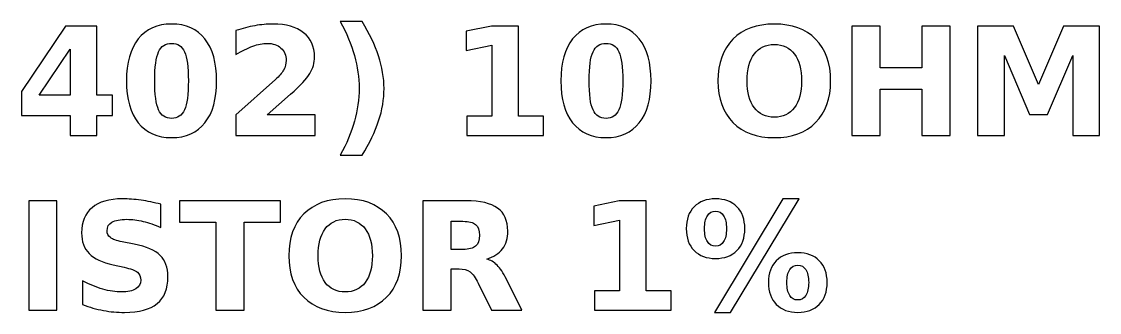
# Model space of a CAD drawing. Extents: x -112.9 to -97.1, y -152.4 to -142.
# Drawn here: x -107.24 to -97.11, y -144.69 to -141.95 of the extents above; entities that cross this region are included whole.
import ezdxf

# ---------------------------------------------------------------- set-up
doc = ezdxf.new("R2010")
doc.units = 0
doc.header["$MEASUREMENT"] = 0
doc.layers.add('LAYER_1', color=7, linetype='CONTINUOUS')

msp = doc.modelspace()

# ---------------------------------------------------------------- linework, layer by layer
at = {"layer": 'LAYER_1'}
for points, knots in [([(-106.8306, -141.9959), (-106.8306, -141.9959), (-106.5356, -141.9959), (-106.5356, -141.9959), (-106.5356, -141.9959), (-106.5356, -141.9959), (-106.5356, -142.645), (-106.5356, -142.645), (-106.5356, -142.645), (-106.5356, -142.645), (-106.3889, -142.645), (-106.3889, -142.645), (-106.3889, -142.645), (-106.3889, -142.645), (-106.3889, -142.8372), (-106.3889, -142.8372), (-106.3889, -142.8372), (-106.3889, -142.8372), (-106.5356, -142.8372), (-106.5356, -142.8372), (-106.5356, -142.8372), (-106.5356, -142.8372), (-106.5356, -143.0246), (-106.5356, -143.0246), (-106.5356, -143.0246), (-106.5356, -143.0246), (-106.7863, -143.0246), (-106.7863, -143.0246), (-106.7863, -143.0246), (-106.7863, -143.0246), (-106.7863, -142.8372), (-106.7863, -142.8372), (-106.7863, -142.8372), (-106.7863, -142.8372), (-107.2426, -142.8372), (-107.2426, -142.8372), (-107.2426, -142.8372), (-107.2426, -142.8372), (-107.2426, -142.6097), (-107.2426, -142.6097), (-107.2426, -142.6097), (-107.2426, -142.6097), (-106.8306, -141.9959), (-106.8306, -141.9959)], [0, 0, 0, 0, 0.0909091, 0.0909091, 0.0909091, 0.0909091, 0.1818182, 0.1818182, 0.1818182, 0.1818182, 0.2727273, 0.2727273, 0.2727273, 0.2727273, 0.3636364, 0.3636364, 0.3636364, 0.3636364, 0.4545455, 0.4545455, 0.4545455, 0.4545455, 0.5454545, 0.5454545, 0.5454545, 0.5454545, 0.6363636, 0.6363636, 0.6363636, 0.6363636, 0.7272727, 0.7272727, 0.7272727, 0.7272727, 0.8181818, 0.8181818, 0.8181818, 0.8181818, 0.9090909, 0.9090909, 0.9090909, 0.9090909, 1, 1, 1, 1]), ([(-105.4098, -142.5112), (-105.4098, -142.6817), (-105.4465, -142.8132), (-105.5201, -142.9058), (-105.5201, -142.9058), (-105.5935, -142.9983), (-105.6979, -143.0446), (-105.8329, -143.0446), (-105.8329, -143.0446), (-105.9684, -143.0446), (-106.073, -142.9983), (-106.1464, -142.9058), (-106.1464, -142.9058), (-106.22, -142.8132), (-106.2567, -142.6817), (-106.2567, -142.5112), (-106.2567, -142.5112), (-106.2567, -142.3405), (-106.22, -142.2087), (-106.1464, -142.1161), (-106.1464, -142.1161), (-106.073, -142.0237), (-105.9684, -141.9773), (-105.8329, -141.9773), (-105.8329, -141.9773), (-105.6979, -141.9773), (-105.5935, -142.0237), (-105.5201, -142.1161), (-105.5201, -142.1161), (-105.4465, -142.2087), (-105.4098, -142.3405), (-105.4098, -142.5112)], [0, 0, 0, 0, 0.125, 0.125, 0.125, 0.125, 0.25, 0.25, 0.25, 0.25, 0.375, 0.375, 0.375, 0.375, 0.5, 0.5, 0.5, 0.5, 0.625, 0.625, 0.625, 0.625, 0.75, 0.75, 0.75, 0.75, 0.875, 0.875, 0.875, 0.875, 1, 1, 1, 1]), ([(-104.9357, -142.8296), (-104.9357, -142.8296), (-104.4829, -142.8296), (-104.4829, -142.8296), (-104.4829, -142.8296), (-104.4829, -142.8296), (-104.4829, -143.0246), (-104.4829, -143.0246), (-104.4829, -143.0246), (-104.4829, -143.0246), (-105.2306, -143.0246), (-105.2306, -143.0246), (-105.2306, -143.0246), (-105.2306, -143.0246), (-105.2306, -142.8296), (-105.2306, -142.8296), (-105.2306, -142.8296), (-105.2306, -142.8296), (-104.855, -142.4983), (-104.855, -142.4983), (-104.855, -142.4983), (-104.8214, -142.4679), (-104.7967, -142.4383), (-104.7807, -142.4094), (-104.7807, -142.4094), (-104.7645, -142.3804), (-104.7565, -142.3503), (-104.7565, -142.319), (-104.7565, -142.319), (-104.7565, -142.2708), (-104.7727, -142.232), (-104.8051, -142.2026), (-104.8051, -142.2026), (-104.8374, -142.1732), (-104.8804, -142.1587), (-104.9343, -142.1587), (-104.9343, -142.1587), (-104.9756, -142.1587), (-105.0208, -142.1676), (-105.07, -142.1852), (-105.07, -142.1852), (-105.1191, -142.2029), (-105.1718, -142.2292), (-105.2278, -142.264), (-105.2278, -142.264), (-105.2278, -142.264), (-105.2278, -142.038), (-105.2278, -142.038), (-105.2278, -142.038), (-105.168, -142.0183), (-105.109, -142.0032), (-105.0507, -141.9929), (-105.0507, -141.9929), (-104.9923, -141.9825), (-104.9352, -141.9773), (-104.879, -141.9773), (-104.879, -141.9773), (-104.756, -141.9773), (-104.6603, -142.0044), (-104.5921, -142.0587), (-104.5921, -142.0587), (-104.5239, -142.1128), (-104.4898, -142.1883), (-104.4898, -142.2854), (-104.4898, -142.2854), (-104.4898, -142.3414), (-104.5043, -142.3936), (-104.5333, -142.4421), (-104.5333, -142.4421), (-104.5622, -142.4905), (-104.6231, -142.5554), (-104.7158, -142.6368), (-104.7158, -142.6368), (-104.7158, -142.6368), (-104.9357, -142.8296), (-104.9357, -142.8296)], [0, 0, 0, 0, 0.0526316, 0.0526316, 0.0526316, 0.0526316, 0.1052632, 0.1052632, 0.1052632, 0.1052632, 0.1578947, 0.1578947, 0.1578947, 0.1578947, 0.2105263, 0.2105263, 0.2105263, 0.2105263, 0.2631579, 0.2631579, 0.2631579, 0.2631579, 0.3157895, 0.3157895, 0.3157895, 0.3157895, 0.3684211, 0.3684211, 0.3684211, 0.3684211, 0.4210526, 0.4210526, 0.4210526, 0.4210526, 0.4736842, 0.4736842, 0.4736842, 0.4736842, 0.5263158, 0.5263158, 0.5263158, 0.5263158, 0.5789474, 0.5789474, 0.5789474, 0.5789474, 0.6315789, 0.6315789, 0.6315789, 0.6315789, 0.6842105, 0.6842105, 0.6842105, 0.6842105, 0.7368421, 0.7368421, 0.7368421, 0.7368421, 0.7894737, 0.7894737, 0.7894737, 0.7894737, 0.8421053, 0.8421053, 0.8421053, 0.8421053, 0.8947368, 0.8947368, 0.8947368, 0.8947368, 0.9473684, 0.9473684, 0.9473684, 0.9473684, 1, 1, 1, 1]), ([(-104.2475, -143.2106), (-104.1887, -143.1013), (-104.1445, -142.9945), (-104.1151, -142.8903), (-104.1151, -142.8903), (-104.0857, -142.7859), (-104.0711, -142.6831), (-104.0711, -142.5815), (-104.0711, -142.5815), (-104.0711, -142.4799), (-104.0857, -142.3771), (-104.1151, -142.2732), (-104.1151, -142.2732), (-104.1445, -142.1692), (-104.1887, -142.0627), (-104.2475, -141.9538), (-104.2475, -141.9538), (-104.2475, -141.9538), (-104.0429, -141.9538), (-104.0429, -141.9538), (-104.0429, -141.9538), (-103.9731, -142.0665), (-103.9213, -142.1742), (-103.8874, -142.2774), (-103.8874, -142.2774), (-103.8538, -142.3804), (-103.8369, -142.4823), (-103.8369, -142.5829), (-103.8369, -142.5829), (-103.8369, -142.6836), (-103.8536, -142.7849), (-103.8872, -142.887), (-103.8872, -142.887), (-103.9206, -142.9893), (-103.9726, -143.0973), (-104.0429, -143.2106), (-104.0429, -143.2106), (-104.0429, -143.2106), (-104.2475, -143.2106), (-104.2475, -143.2106)], [0, 0, 0, 0, 0.1, 0.1, 0.1, 0.1, 0.2, 0.2, 0.2, 0.2, 0.3, 0.3, 0.3, 0.3, 0.4, 0.4, 0.4, 0.4, 0.5, 0.5, 0.5, 0.5, 0.6, 0.6, 0.6, 0.6, 0.7, 0.7, 0.7, 0.7, 0.8, 0.8, 0.8, 0.8, 0.9, 0.9, 0.9, 0.9, 1, 1, 1, 1]), ([(-103.0589, -142.8414), (-103.0589, -142.8414), (-102.8246, -142.8414), (-102.8246, -142.8414), (-102.8246, -142.8414), (-102.8246, -142.8414), (-102.8246, -142.1765), (-102.8246, -142.1765), (-102.8246, -142.1765), (-102.8246, -142.1765), (-103.065, -142.2262), (-103.065, -142.2262), (-103.065, -142.2262), (-103.065, -142.2262), (-103.065, -142.0455), (-103.065, -142.0455), (-103.065, -142.0455), (-103.065, -142.0455), (-102.826, -141.9959), (-102.826, -141.9959), (-102.826, -141.9959), (-102.826, -141.9959), (-102.5739, -141.9959), (-102.5739, -141.9959), (-102.5739, -141.9959), (-102.5739, -141.9959), (-102.5739, -142.8414), (-102.5739, -142.8414), (-102.5739, -142.8414), (-102.5739, -142.8414), (-102.3397, -142.8414), (-102.3397, -142.8414), (-102.3397, -142.8414), (-102.3397, -142.8414), (-102.3397, -143.0246), (-102.3397, -143.0246), (-102.3397, -143.0246), (-102.3397, -143.0246), (-103.0589, -143.0246), (-103.0589, -143.0246), (-103.0589, -143.0246), (-103.0589, -143.0246), (-103.0589, -142.8414), (-103.0589, -142.8414)], [0, 0, 0, 0, 0.0909091, 0.0909091, 0.0909091, 0.0909091, 0.1818182, 0.1818182, 0.1818182, 0.1818182, 0.2727273, 0.2727273, 0.2727273, 0.2727273, 0.3636364, 0.3636364, 0.3636364, 0.3636364, 0.4545455, 0.4545455, 0.4545455, 0.4545455, 0.5454545, 0.5454545, 0.5454545, 0.5454545, 0.6363636, 0.6363636, 0.6363636, 0.6363636, 0.7272727, 0.7272727, 0.7272727, 0.7272727, 0.8181818, 0.8181818, 0.8181818, 0.8181818, 0.9090909, 0.9090909, 0.9090909, 0.9090909, 1, 1, 1, 1]), ([(-101.3279, -142.5112), (-101.3279, -142.6817), (-101.3646, -142.8132), (-101.4382, -142.9058), (-101.4382, -142.9058), (-101.5116, -142.9983), (-101.616, -143.0446), (-101.751, -143.0446), (-101.751, -143.0446), (-101.8865, -143.0446), (-101.9911, -142.9983), (-102.0645, -142.9058), (-102.0645, -142.9058), (-102.1381, -142.8132), (-102.1748, -142.6817), (-102.1748, -142.5112), (-102.1748, -142.5112), (-102.1748, -142.3405), (-102.1381, -142.2087), (-102.0645, -142.1161), (-102.0645, -142.1161), (-101.9911, -142.0237), (-101.8865, -141.9773), (-101.751, -141.9773), (-101.751, -141.9773), (-101.616, -141.9773), (-101.5116, -142.0237), (-101.4382, -142.1161), (-101.4382, -142.1161), (-101.3646, -142.2087), (-101.3279, -142.3405), (-101.3279, -142.5112)], [0, 0, 0, 0, 0.125, 0.125, 0.125, 0.125, 0.25, 0.25, 0.25, 0.25, 0.375, 0.375, 0.375, 0.375, 0.5, 0.5, 0.5, 0.5, 0.625, 0.625, 0.625, 0.625, 0.75, 0.75, 0.75, 0.75, 0.875, 0.875, 0.875, 0.875, 1, 1, 1, 1]), ([(-100.1696, -141.9773), (-100.0043, -141.9773), (-99.8747, -142.0246), (-99.7811, -142.1194), (-99.7811, -142.1194), (-99.6873, -142.2139), (-99.6405, -142.3444), (-99.6405, -142.5112), (-99.6405, -142.5112), (-99.6405, -142.6775), (-99.6873, -142.808), (-99.7811, -142.9025), (-99.7811, -142.9025), (-99.8747, -142.9973), (-100.0043, -143.0446), (-100.1696, -143.0446), (-100.1696, -143.0446), (-100.3345, -143.0446), (-100.4638, -142.9973), (-100.5579, -142.9025), (-100.5579, -142.9025), (-100.6517, -142.808), (-100.6988, -142.6775), (-100.6988, -142.5112), (-100.6988, -142.5112), (-100.6988, -142.3444), (-100.6517, -142.2139), (-100.5579, -142.1194), (-100.5579, -142.1194), (-100.4638, -142.0246), (-100.3345, -141.9773), (-100.1696, -141.9773)], [0, 0, 0, 0, 0.125, 0.125, 0.125, 0.125, 0.25, 0.25, 0.25, 0.25, 0.375, 0.375, 0.375, 0.375, 0.5, 0.5, 0.5, 0.5, 0.625, 0.625, 0.625, 0.625, 0.75, 0.75, 0.75, 0.75, 0.875, 0.875, 0.875, 0.875, 1, 1, 1, 1]), ([(-99.4398, -141.9959), (-99.4398, -141.9959), (-99.1745, -141.9959), (-99.1745, -141.9959), (-99.1745, -141.9959), (-99.1745, -141.9959), (-99.1745, -142.388), (-99.1745, -142.388), (-99.1745, -142.388), (-99.1745, -142.388), (-98.7832, -142.388), (-98.7832, -142.388), (-98.7832, -142.388), (-98.7832, -142.388), (-98.7832, -141.9959), (-98.7832, -141.9959), (-98.7832, -141.9959), (-98.7832, -141.9959), (-98.5179, -141.9959), (-98.5179, -141.9959), (-98.5179, -141.9959), (-98.5179, -141.9959), (-98.5179, -143.0246), (-98.5179, -143.0246), (-98.5179, -143.0246), (-98.5179, -143.0246), (-98.7832, -143.0246), (-98.7832, -143.0246), (-98.7832, -143.0246), (-98.7832, -143.0246), (-98.7832, -142.5886), (-98.7832, -142.5886), (-98.7832, -142.5886), (-98.7832, -142.5886), (-99.1745, -142.5886), (-99.1745, -142.5886), (-99.1745, -142.5886), (-99.1745, -142.5886), (-99.1745, -143.0246), (-99.1745, -143.0246), (-99.1745, -143.0246), (-99.1745, -143.0246), (-99.4398, -143.0246), (-99.4398, -143.0246), (-99.4398, -143.0246), (-99.4398, -143.0246), (-99.4398, -141.9959), (-99.4398, -141.9959)], [0, 0, 0, 0, 0.0833333, 0.0833333, 0.0833333, 0.0833333, 0.1666667, 0.1666667, 0.1666667, 0.1666667, 0.25, 0.25, 0.25, 0.25, 0.3333333, 0.3333333, 0.3333333, 0.3333333, 0.4166667, 0.4166667, 0.4166667, 0.4166667, 0.5, 0.5, 0.5, 0.5, 0.5833333, 0.5833333, 0.5833333, 0.5833333, 0.6666667, 0.6666667, 0.6666667, 0.6666667, 0.75, 0.75, 0.75, 0.75, 0.8333333, 0.8333333, 0.8333333, 0.8333333, 0.9166667, 0.9166667, 0.9166667, 0.9166667, 1, 1, 1, 1]), ([(-98.2589, -141.9959), (-98.2589, -141.9959), (-97.9214, -141.9959), (-97.9214, -141.9959), (-97.9214, -141.9959), (-97.9214, -141.9959), (-97.6869, -142.5465), (-97.6869, -142.5465), (-97.6869, -142.5465), (-97.6869, -142.5465), (-97.4513, -141.9959), (-97.4513, -141.9959), (-97.4513, -141.9959), (-97.4513, -141.9959), (-97.1145, -141.9959), (-97.1145, -141.9959), (-97.1145, -141.9959), (-97.1145, -141.9959), (-97.1145, -143.0246), (-97.1145, -143.0246), (-97.1145, -143.0246), (-97.1145, -143.0246), (-97.3652, -143.0246), (-97.3652, -143.0246), (-97.3652, -143.0246), (-97.3652, -143.0246), (-97.3652, -142.2722), (-97.3652, -142.2722), (-97.3652, -142.2722), (-97.3652, -142.2722), (-97.6023, -142.8268), (-97.6023, -142.8268), (-97.6023, -142.8268), (-97.6023, -142.8268), (-97.7704, -142.8268), (-97.7704, -142.8268), (-97.7704, -142.8268), (-97.7704, -142.8268), (-98.0075, -142.2722), (-98.0075, -142.2722), (-98.0075, -142.2722), (-98.0075, -142.2722), (-98.0075, -143.0246), (-98.0075, -143.0246), (-98.0075, -143.0246), (-98.0075, -143.0246), (-98.2589, -143.0246), (-98.2589, -143.0246), (-98.2589, -143.0246), (-98.2589, -143.0246), (-98.2589, -141.9959), (-98.2589, -141.9959)], [0, 0, 0, 0, 0.0769231, 0.0769231, 0.0769231, 0.0769231, 0.1538462, 0.1538462, 0.1538462, 0.1538462, 0.2307692, 0.2307692, 0.2307692, 0.2307692, 0.3076923, 0.3076923, 0.3076923, 0.3076923, 0.3846154, 0.3846154, 0.3846154, 0.3846154, 0.4615385, 0.4615385, 0.4615385, 0.4615385, 0.5384615, 0.5384615, 0.5384615, 0.5384615, 0.6153846, 0.6153846, 0.6153846, 0.6153846, 0.6923077, 0.6923077, 0.6923077, 0.6923077, 0.7692308, 0.7692308, 0.7692308, 0.7692308, 0.8461538, 0.8461538, 0.8461538, 0.8461538, 0.9230769, 0.9230769, 0.9230769, 0.9230769, 1, 1, 1, 1]), ([(-105.6751, -142.5093), (-105.6751, -142.3807), (-105.6871, -142.2901), (-105.7113, -142.2374), (-105.7113, -142.2374), (-105.7353, -142.185), (-105.776, -142.1587), (-105.8329, -142.1587), (-105.8329, -142.1587), (-105.8898, -142.1587), (-105.9305, -142.185), (-105.955, -142.2374), (-105.955, -142.2374), (-105.9792, -142.2901), (-105.9914, -142.3807), (-105.9914, -142.5093), (-105.9914, -142.5093), (-105.9914, -142.6391), (-105.9792, -142.7309), (-105.955, -142.784), (-105.955, -142.784), (-105.9305, -142.8374), (-105.8898, -142.864), (-105.8329, -142.864), (-105.8329, -142.864), (-105.7765, -142.864), (-105.736, -142.8374), (-105.7115, -142.784), (-105.7115, -142.784), (-105.6873, -142.7309), (-105.6751, -142.6391), (-105.6751, -142.5093)], [0, 0, 0, 0, 0.125, 0.125, 0.125, 0.125, 0.25, 0.25, 0.25, 0.25, 0.375, 0.375, 0.375, 0.375, 0.5, 0.5, 0.5, 0.5, 0.625, 0.625, 0.625, 0.625, 0.75, 0.75, 0.75, 0.75, 0.875, 0.875, 0.875, 0.875, 1, 1, 1, 1]), ([(-101.5932, -142.5093), (-101.5932, -142.3807), (-101.6052, -142.2901), (-101.6294, -142.2374), (-101.6294, -142.2374), (-101.6534, -142.185), (-101.6941, -142.1587), (-101.751, -142.1587), (-101.751, -142.1587), (-101.8079, -142.1587), (-101.8486, -142.185), (-101.8731, -142.2374), (-101.8731, -142.2374), (-101.8973, -142.2901), (-101.9095, -142.3807), (-101.9095, -142.5093), (-101.9095, -142.5093), (-101.9095, -142.6391), (-101.8973, -142.7309), (-101.8731, -142.784), (-101.8731, -142.784), (-101.8486, -142.8374), (-101.8079, -142.864), (-101.751, -142.864), (-101.751, -142.864), (-101.6946, -142.864), (-101.6541, -142.8374), (-101.6296, -142.784), (-101.6296, -142.784), (-101.6054, -142.7309), (-101.5932, -142.6391), (-101.5932, -142.5093)], [0, 0, 0, 0, 0.125, 0.125, 0.125, 0.125, 0.25, 0.25, 0.25, 0.25, 0.375, 0.375, 0.375, 0.375, 0.5, 0.5, 0.5, 0.5, 0.625, 0.625, 0.625, 0.625, 0.75, 0.75, 0.75, 0.75, 0.875, 0.875, 0.875, 0.875, 1, 1, 1, 1]), ([(-100.1696, -142.1695), (-100.2505, -142.1695), (-100.3131, -142.1993), (-100.3578, -142.2591), (-100.3578, -142.2591), (-100.4022, -142.3188), (-100.4246, -142.4028), (-100.4246, -142.5112), (-100.4246, -142.5112), (-100.4246, -142.6194), (-100.4022, -142.7031), (-100.3578, -142.7628), (-100.3578, -142.7628), (-100.3131, -142.8226), (-100.2505, -142.8524), (-100.1696, -142.8524), (-100.1696, -142.8524), (-100.0882, -142.8524), (-100.0255, -142.8226), (-99.9808, -142.7628), (-99.9808, -142.7628), (-99.9363, -142.7031), (-99.914, -142.6194), (-99.914, -142.5112), (-99.914, -142.5112), (-99.914, -142.4028), (-99.9363, -142.3188), (-99.9808, -142.2591), (-99.9808, -142.2591), (-100.0255, -142.1993), (-100.0882, -142.1695), (-100.1696, -142.1695)], [0, 0, 0, 0, 0.125, 0.125, 0.125, 0.125, 0.25, 0.25, 0.25, 0.25, 0.375, 0.375, 0.375, 0.375, 0.5, 0.5, 0.5, 0.5, 0.625, 0.625, 0.625, 0.625, 0.75, 0.75, 0.75, 0.75, 0.875, 0.875, 0.875, 0.875, 1, 1, 1, 1]), ([(-106.7863, -142.2144), (-106.7863, -142.2144), (-107.0773, -142.645), (-107.0773, -142.645), (-107.0773, -142.645), (-107.0773, -142.645), (-106.7863, -142.645), (-106.7863, -142.645), (-106.7863, -142.645), (-106.7863, -142.645), (-106.7863, -142.2144), (-106.7863, -142.2144)], [0, 0, 0, 0, 0.3333333, 0.3333333, 0.3333333, 0.3333333, 0.6666667, 0.6666667, 0.6666667, 0.6666667, 1, 1, 1, 1]), ([(-107.1756, -143.6384), (-107.1756, -143.6384), (-106.9103, -143.6384), (-106.9103, -143.6384), (-106.9103, -143.6384), (-106.9103, -143.6384), (-106.9103, -144.6671), (-106.9103, -144.6671), (-106.9103, -144.6671), (-106.9103, -144.6671), (-107.1756, -144.6671), (-107.1756, -144.6671), (-107.1756, -144.6671), (-107.1756, -144.6671), (-107.1756, -143.6384), (-107.1756, -143.6384)], [0, 0, 0, 0, 0.25, 0.25, 0.25, 0.25, 0.5, 0.5, 0.5, 0.5, 0.75, 0.75, 0.75, 0.75, 1, 1, 1, 1]), ([(-105.9348, -143.6709), (-105.9348, -143.6709), (-105.9348, -143.8884), (-105.9348, -143.8884), (-105.9348, -143.8884), (-105.9913, -143.8632), (-106.0465, -143.8442), (-106.1001, -143.8313), (-106.1001, -143.8313), (-106.154, -143.8183), (-106.2048, -143.812), (-106.2525, -143.812), (-106.2525, -143.812), (-106.3158, -143.812), (-106.3628, -143.8207), (-106.3932, -143.8381), (-106.3932, -143.8381), (-106.4235, -143.8557), (-106.4386, -143.8828), (-106.4386, -143.9195), (-106.4386, -143.9195), (-106.4386, -143.947), (-106.4285, -143.9686), (-106.408, -143.9839), (-106.408, -143.9839), (-106.3875, -143.9992), (-106.3504, -144.0126), (-106.2965, -144.0236), (-106.2965, -144.0236), (-106.2965, -144.0236), (-106.1836, -144.0462), (-106.1836, -144.0462), (-106.1836, -144.0462), (-106.0691, -144.0693), (-105.988, -144.1041), (-105.9398, -144.1511), (-105.9398, -144.1511), (-105.8915, -144.1979), (-105.8673, -144.2645), (-105.8673, -144.3508), (-105.8673, -144.3508), (-105.8673, -144.4644), (-105.9009, -144.5488), (-105.9682, -144.6041), (-105.9682, -144.6041), (-106.0355, -144.6593), (-106.1382, -144.6871), (-106.2765, -144.6871), (-106.2765, -144.6871), (-106.3419, -144.6871), (-106.4073, -144.681), (-106.4729, -144.6685), (-106.4729, -144.6685), (-106.5385, -144.656), (-106.6044, -144.6377), (-106.67, -144.6135), (-106.67, -144.6135), (-106.67, -144.6135), (-106.67, -144.3896), (-106.67, -144.3896), (-106.67, -144.3896), (-106.6044, -144.4244), (-106.5409, -144.4507), (-106.4795, -144.4684), (-106.4795, -144.4684), (-106.4181, -144.486), (-106.3591, -144.4949), (-106.3022, -144.4949), (-106.3022, -144.4949), (-106.2443, -144.4949), (-106.1999, -144.4853), (-106.1691, -144.466), (-106.1691, -144.466), (-106.1382, -144.4467), (-106.123, -144.4192), (-106.123, -144.3832), (-106.123, -144.3832), (-106.123, -144.3512), (-106.1333, -144.3263), (-106.1542, -144.3089), (-106.1542, -144.3089), (-106.1752, -144.2915), (-106.2168, -144.2758), (-106.2794, -144.2621), (-106.2794, -144.2621), (-106.2794, -144.2621), (-106.3821, -144.2393), (-106.3821, -144.2393), (-106.3821, -144.2393), (-106.4849, -144.2172), (-106.5602, -144.1822), (-106.6077, -144.1339), (-106.6077, -144.1339), (-106.6552, -144.0857), (-106.6789, -144.0206), (-106.6789, -143.939), (-106.6789, -143.939), (-106.6789, -143.8364), (-106.6458, -143.7576), (-106.5797, -143.7026), (-106.5797, -143.7026), (-106.5136, -143.6473), (-106.4186, -143.6198), (-106.2944, -143.6198), (-106.2944, -143.6198), (-106.238, -143.6198), (-106.1799, -143.6241), (-106.1201, -143.6325), (-106.1201, -143.6325), (-106.0604, -143.641), (-105.9986, -143.6537), (-105.9348, -143.6709)], [0, 0, 0, 0, 0.0357143, 0.0357143, 0.0357143, 0.0357143, 0.0714286, 0.0714286, 0.0714286, 0.0714286, 0.1071429, 0.1071429, 0.1071429, 0.1071429, 0.1428571, 0.1428571, 0.1428571, 0.1428571, 0.1785714, 0.1785714, 0.1785714, 0.1785714, 0.2142857, 0.2142857, 0.2142857, 0.2142857, 0.25, 0.25, 0.25, 0.25, 0.2857143, 0.2857143, 0.2857143, 0.2857143, 0.3214286, 0.3214286, 0.3214286, 0.3214286, 0.3571429, 0.3571429, 0.3571429, 0.3571429, 0.3928571, 0.3928571, 0.3928571, 0.3928571, 0.4285714, 0.4285714, 0.4285714, 0.4285714, 0.4642857, 0.4642857, 0.4642857, 0.4642857, 0.5, 0.5, 0.5, 0.5, 0.5357143, 0.5357143, 0.5357143, 0.5357143, 0.5714286, 0.5714286, 0.5714286, 0.5714286, 0.6071429, 0.6071429, 0.6071429, 0.6071429, 0.6428571, 0.6428571, 0.6428571, 0.6428571, 0.6785714, 0.6785714, 0.6785714, 0.6785714, 0.7142857, 0.7142857, 0.7142857, 0.7142857, 0.75, 0.75, 0.75, 0.75, 0.7857143, 0.7857143, 0.7857143, 0.7857143, 0.8214286, 0.8214286, 0.8214286, 0.8214286, 0.8571429, 0.8571429, 0.8571429, 0.8571429, 0.8928571, 0.8928571, 0.8928571, 0.8928571, 0.9285714, 0.9285714, 0.9285714, 0.9285714, 0.9642857, 0.9642857, 0.9642857, 0.9642857, 1, 1, 1, 1]), ([(-105.7573, -143.6384), (-105.7573, -143.6384), (-104.8093, -143.6384), (-104.8093, -143.6384), (-104.8093, -143.6384), (-104.8093, -143.6384), (-104.8093, -143.839), (-104.8093, -143.839), (-104.8093, -143.839), (-104.8093, -143.839), (-105.1503, -143.839), (-105.1503, -143.839), (-105.1503, -143.839), (-105.1503, -143.839), (-105.1503, -144.6671), (-105.1503, -144.6671), (-105.1503, -144.6671), (-105.1503, -144.6671), (-105.4156, -144.6671), (-105.4156, -144.6671), (-105.4156, -144.6671), (-105.4156, -144.6671), (-105.4156, -143.839), (-105.4156, -143.839), (-105.4156, -143.839), (-105.4156, -143.839), (-105.7573, -143.839), (-105.7573, -143.839), (-105.7573, -143.839), (-105.7573, -143.839), (-105.7573, -143.6384), (-105.7573, -143.6384)], [0, 0, 0, 0, 0.125, 0.125, 0.125, 0.125, 0.25, 0.25, 0.25, 0.25, 0.375, 0.375, 0.375, 0.375, 0.5, 0.5, 0.5, 0.5, 0.625, 0.625, 0.625, 0.625, 0.75, 0.75, 0.75, 0.75, 0.875, 0.875, 0.875, 0.875, 1, 1, 1, 1]), ([(-104.202, -143.6198), (-104.0367, -143.6198), (-103.9071, -143.6671), (-103.8135, -143.7619), (-103.8135, -143.7619), (-103.7197, -143.8564), (-103.6729, -143.9869), (-103.6729, -144.1537), (-103.6729, -144.1537), (-103.6729, -144.32), (-103.7197, -144.4505), (-103.8135, -144.545), (-103.8135, -144.545), (-103.9071, -144.6398), (-104.0367, -144.6871), (-104.202, -144.6871), (-104.202, -144.6871), (-104.3669, -144.6871), (-104.4962, -144.6398), (-104.5903, -144.545), (-104.5903, -144.545), (-104.6841, -144.4505), (-104.7312, -144.32), (-104.7312, -144.1537), (-104.7312, -144.1537), (-104.7312, -143.9869), (-104.6841, -143.8564), (-104.5903, -143.7619), (-104.5903, -143.7619), (-104.4962, -143.6671), (-104.3669, -143.6198), (-104.202, -143.6198)], [0, 0, 0, 0, 0.125, 0.125, 0.125, 0.125, 0.25, 0.25, 0.25, 0.25, 0.375, 0.375, 0.375, 0.375, 0.5, 0.5, 0.5, 0.5, 0.625, 0.625, 0.625, 0.625, 0.75, 0.75, 0.75, 0.75, 0.875, 0.875, 0.875, 0.875, 1, 1, 1, 1]), ([(-103.2069, -144.2779), (-103.2069, -144.2779), (-103.2069, -144.6671), (-103.2069, -144.6671), (-103.2069, -144.6671), (-103.2069, -144.6671), (-103.4722, -144.6671), (-103.4722, -144.6671), (-103.4722, -144.6671), (-103.4722, -144.6671), (-103.4722, -143.6384), (-103.4722, -143.6384), (-103.4722, -143.6384), (-103.4722, -143.6384), (-103.067, -143.6384), (-103.067, -143.6384), (-103.067, -143.6384), (-102.9315, -143.6384), (-102.832, -143.6612), (-102.769, -143.7066), (-102.769, -143.7066), (-102.7058, -143.752), (-102.6742, -143.824), (-102.6742, -143.9223), (-102.6742, -143.9223), (-102.6742, -143.9902), (-102.6907, -144.0462), (-102.7234, -144.0897), (-102.7234, -144.0897), (-102.7563, -144.1335), (-102.8059, -144.1657), (-102.872, -144.1862), (-102.872, -144.1862), (-102.8358, -144.1946), (-102.8031, -144.2132), (-102.7744, -144.2424), (-102.7744, -144.2424), (-102.7457, -144.2715), (-102.7168, -144.3157), (-102.6874, -144.375), (-102.6874, -144.375), (-102.6874, -144.375), (-102.5432, -144.6671), (-102.5432, -144.6671), (-102.5432, -144.6671), (-102.5432, -144.6671), (-102.8259, -144.6671), (-102.8259, -144.6671), (-102.8259, -144.6671), (-102.8259, -144.6671), (-102.9513, -144.4115), (-102.9513, -144.4115), (-102.9513, -144.4115), (-102.9764, -144.3602), (-103.0021, -144.3249), (-103.0282, -144.3061), (-103.0282, -144.3061), (-103.0541, -144.2873), (-103.0886, -144.2779), (-103.1319, -144.2779), (-103.1319, -144.2779), (-103.1319, -144.2779), (-103.2069, -144.2779), (-103.2069, -144.2779)], [0, 0, 0, 0, 0.0625, 0.0625, 0.0625, 0.0625, 0.125, 0.125, 0.125, 0.125, 0.1875, 0.1875, 0.1875, 0.1875, 0.25, 0.25, 0.25, 0.25, 0.3125, 0.3125, 0.3125, 0.3125, 0.375, 0.375, 0.375, 0.375, 0.4375, 0.4375, 0.4375, 0.4375, 0.5, 0.5, 0.5, 0.5, 0.5625, 0.5625, 0.5625, 0.5625, 0.625, 0.625, 0.625, 0.625, 0.6875, 0.6875, 0.6875, 0.6875, 0.75, 0.75, 0.75, 0.75, 0.8125, 0.8125, 0.8125, 0.8125, 0.875, 0.875, 0.875, 0.875, 0.9375, 0.9375, 0.9375, 0.9375, 1, 1, 1, 1]), ([(-101.8587, -144.4839), (-101.8587, -144.4839), (-101.6244, -144.4839), (-101.6244, -144.4839), (-101.6244, -144.4839), (-101.6244, -144.4839), (-101.6244, -143.819), (-101.6244, -143.819), (-101.6244, -143.819), (-101.6244, -143.819), (-101.8648, -143.8687), (-101.8648, -143.8687), (-101.8648, -143.8687), (-101.8648, -143.8687), (-101.8648, -143.688), (-101.8648, -143.688), (-101.8648, -143.688), (-101.8648, -143.688), (-101.6258, -143.6384), (-101.6258, -143.6384), (-101.6258, -143.6384), (-101.6258, -143.6384), (-101.3737, -143.6384), (-101.3737, -143.6384), (-101.3737, -143.6384), (-101.3737, -143.6384), (-101.3737, -144.4839), (-101.3737, -144.4839), (-101.3737, -144.4839), (-101.3737, -144.4839), (-101.1395, -144.4839), (-101.1395, -144.4839), (-101.1395, -144.4839), (-101.1395, -144.4839), (-101.1395, -144.6671), (-101.1395, -144.6671), (-101.1395, -144.6671), (-101.1395, -144.6671), (-101.8587, -144.6671), (-101.8587, -144.6671), (-101.8587, -144.6671), (-101.8587, -144.6671), (-101.8587, -144.4839), (-101.8587, -144.4839)], [0, 0, 0, 0, 0.0909091, 0.0909091, 0.0909091, 0.0909091, 0.1818182, 0.1818182, 0.1818182, 0.1818182, 0.2727273, 0.2727273, 0.2727273, 0.2727273, 0.3636364, 0.3636364, 0.3636364, 0.3636364, 0.4545455, 0.4545455, 0.4545455, 0.4545455, 0.5454545, 0.5454545, 0.5454545, 0.5454545, 0.6363636, 0.6363636, 0.6363636, 0.6363636, 0.7272727, 0.7272727, 0.7272727, 0.7272727, 0.8181818, 0.8181818, 0.8181818, 0.8181818, 0.9090909, 0.9090909, 0.9090909, 0.9090909, 1, 1, 1, 1]), ([(-100.7218, -143.6198), (-100.6364, -143.6198), (-100.5691, -143.6448), (-100.5202, -143.6946), (-100.5202, -143.6946), (-100.4713, -143.7445), (-100.4469, -143.8127), (-100.4469, -143.8997), (-100.4469, -143.8997), (-100.4469, -143.9865), (-100.4713, -144.0549), (-100.5202, -144.105), (-100.5202, -144.105), (-100.5691, -144.1551), (-100.6364, -144.18), (-100.7218, -144.18), (-100.7218, -144.18), (-100.8072, -144.18), (-100.8744, -144.1551), (-100.9233, -144.105), (-100.9233, -144.105), (-100.9723, -144.0549), (-100.9967, -143.9865), (-100.9967, -143.8997), (-100.9967, -143.8997), (-100.9967, -143.8127), (-100.9723, -143.7445), (-100.9233, -143.6946), (-100.9233, -143.6946), (-100.8744, -143.6448), (-100.8072, -143.6198), (-100.7218, -143.6198)], [0, 0, 0, 0, 0.125, 0.125, 0.125, 0.125, 0.25, 0.25, 0.25, 0.25, 0.375, 0.375, 0.375, 0.375, 0.5, 0.5, 0.5, 0.5, 0.625, 0.625, 0.625, 0.625, 0.75, 0.75, 0.75, 0.75, 0.875, 0.875, 0.875, 0.875, 1, 1, 1, 1]), ([(-100.5804, -144.6871), (-100.5804, -144.6871), (-100.7326, -144.6871), (-100.7326, -144.6871), (-100.7326, -144.6871), (-100.7326, -144.6871), (-100.0898, -143.6198), (-100.0898, -143.6198), (-100.0898, -143.6198), (-100.0898, -143.6198), (-99.937, -143.6198), (-99.937, -143.6198), (-99.937, -143.6198), (-99.937, -143.6198), (-100.5804, -144.6871), (-100.5804, -144.6871)], [0, 0, 0, 0, 0.25, 0.25, 0.25, 0.25, 0.5, 0.5, 0.5, 0.5, 0.75, 0.75, 0.75, 0.75, 1, 1, 1, 1]), ([(-104.202, -143.812), (-104.2829, -143.812), (-104.3455, -143.8418), (-104.3902, -143.9016), (-104.3902, -143.9016), (-104.4346, -143.9613), (-104.457, -144.0453), (-104.457, -144.1537), (-104.457, -144.1537), (-104.457, -144.2619), (-104.4346, -144.3456), (-104.3902, -144.4053), (-104.3902, -144.4053), (-104.3455, -144.4651), (-104.2829, -144.4949), (-104.202, -144.4949), (-104.202, -144.4949), (-104.1206, -144.4949), (-104.0579, -144.4651), (-104.0132, -144.4053), (-104.0132, -144.4053), (-103.9687, -144.3456), (-103.9464, -144.2619), (-103.9464, -144.1537), (-103.9464, -144.1537), (-103.9464, -144.0453), (-103.9687, -143.9613), (-104.0132, -143.9016), (-104.0132, -143.9016), (-104.0579, -143.8418), (-104.1206, -143.812), (-104.202, -143.812)], [0, 0, 0, 0, 0.125, 0.125, 0.125, 0.125, 0.25, 0.25, 0.25, 0.25, 0.375, 0.375, 0.375, 0.375, 0.5, 0.5, 0.5, 0.5, 0.625, 0.625, 0.625, 0.625, 0.75, 0.75, 0.75, 0.75, 0.875, 0.875, 0.875, 0.875, 1, 1, 1, 1]), ([(-100.7218, -143.7355), (-100.7547, -143.7355), (-100.7803, -143.7499), (-100.7982, -143.7783), (-100.7982, -143.7783), (-100.8161, -143.8068), (-100.825, -143.8473), (-100.825, -143.8997), (-100.825, -143.8997), (-100.825, -143.9524), (-100.8161, -143.9933), (-100.7982, -144.022), (-100.7982, -144.022), (-100.7803, -144.0507), (-100.7547, -144.065), (-100.7218, -144.065), (-100.7218, -144.065), (-100.6886, -144.065), (-100.6632, -144.0507), (-100.6456, -144.022), (-100.6456, -144.022), (-100.6279, -143.9933), (-100.619, -143.9524), (-100.619, -143.8997), (-100.619, -143.8997), (-100.619, -143.8473), (-100.6279, -143.8068), (-100.6458, -143.7783), (-100.6458, -143.7783), (-100.6637, -143.7499), (-100.6891, -143.7355), (-100.7218, -143.7355)], [0, 0, 0, 0, 0.125, 0.125, 0.125, 0.125, 0.25, 0.25, 0.25, 0.25, 0.375, 0.375, 0.375, 0.375, 0.5, 0.5, 0.5, 0.5, 0.625, 0.625, 0.625, 0.625, 0.75, 0.75, 0.75, 0.75, 0.875, 0.875, 0.875, 0.875, 1, 1, 1, 1]), ([(-103.0952, -144.0947), (-103.0397, -144.0947), (-102.9997, -144.0843), (-102.9757, -144.0636), (-102.9757, -144.0636), (-102.9515, -144.0429), (-102.9395, -144.0088), (-102.9395, -143.9615), (-102.9395, -143.9615), (-102.9395, -143.9147), (-102.9515, -143.8811), (-102.9757, -143.8609), (-102.9757, -143.8609), (-102.9997, -143.8407), (-103.0397, -143.8306), (-103.0952, -143.8306), (-103.0952, -143.8306), (-103.0952, -143.8306), (-103.2069, -143.8306), (-103.2069, -143.8306), (-103.2069, -143.8306), (-103.2069, -143.8306), (-103.2069, -144.0947), (-103.2069, -144.0947), (-103.2069, -144.0947), (-103.2069, -144.0947), (-103.0952, -144.0947), (-103.0952, -144.0947)], [0, 0, 0, 0, 0.1428571, 0.1428571, 0.1428571, 0.1428571, 0.2857143, 0.2857143, 0.2857143, 0.2857143, 0.4285714, 0.4285714, 0.4285714, 0.4285714, 0.5714286, 0.5714286, 0.5714286, 0.5714286, 0.7142857, 0.7142857, 0.7142857, 0.7142857, 0.8571429, 0.8571429, 0.8571429, 0.8571429, 1, 1, 1, 1]), ([(-99.9487, -144.1269), (-99.8634, -144.1269), (-99.7961, -144.1516), (-99.7469, -144.2012), (-99.7469, -144.2012), (-99.6978, -144.2508), (-99.6731, -144.319), (-99.6731, -144.406), (-99.6731, -144.406), (-99.6731, -144.4928), (-99.6978, -144.5613), (-99.7469, -144.6116), (-99.7469, -144.6116), (-99.7961, -144.6619), (-99.8634, -144.6871), (-99.9487, -144.6871), (-99.9487, -144.6871), (-100.0341, -144.6871), (-100.1016, -144.6619), (-100.151, -144.6116), (-100.151, -144.6116), (-100.2004, -144.5613), (-100.2251, -144.4928), (-100.2251, -144.406), (-100.2251, -144.406), (-100.2251, -144.3195), (-100.2004, -144.2515), (-100.151, -144.2017), (-100.151, -144.2017), (-100.1016, -144.1518), (-100.0341, -144.1269), (-99.9487, -144.1269)], [0, 0, 0, 0, 0.125, 0.125, 0.125, 0.125, 0.25, 0.25, 0.25, 0.25, 0.375, 0.375, 0.375, 0.375, 0.5, 0.5, 0.5, 0.5, 0.625, 0.625, 0.625, 0.625, 0.75, 0.75, 0.75, 0.75, 0.875, 0.875, 0.875, 0.875, 1, 1, 1, 1]), ([(-99.9487, -144.2426), (-99.9814, -144.2426), (-100.0066, -144.2567), (-100.0247, -144.2849), (-100.0247, -144.2849), (-100.0426, -144.3131), (-100.0515, -144.3536), (-100.0515, -144.406), (-100.0515, -144.406), (-100.0515, -144.4587), (-100.0426, -144.4994), (-100.0249, -144.5276), (-100.0249, -144.5276), (-100.0073, -144.5559), (-99.9819, -144.57), (-99.9487, -144.57), (-99.9487, -144.57), (-99.9156, -144.57), (-99.8904, -144.5559), (-99.8728, -144.5276), (-99.8728, -144.5276), (-99.8554, -144.4994), (-99.8467, -144.4587), (-99.8467, -144.406), (-99.8467, -144.406), (-99.8467, -144.3536), (-99.8556, -144.3131), (-99.8732, -144.2849), (-99.8732, -144.2849), (-99.8909, -144.2567), (-99.916, -144.2426), (-99.9487, -144.2426)], [0, 0, 0, 0, 0.125, 0.125, 0.125, 0.125, 0.25, 0.25, 0.25, 0.25, 0.375, 0.375, 0.375, 0.375, 0.5, 0.5, 0.5, 0.5, 0.625, 0.625, 0.625, 0.625, 0.75, 0.75, 0.75, 0.75, 0.875, 0.875, 0.875, 0.875, 1, 1, 1, 1])]:
    msp.add_open_spline(points, degree=3, knots=knots, dxfattribs=at)

doc.saveas('drawing.dxf')
